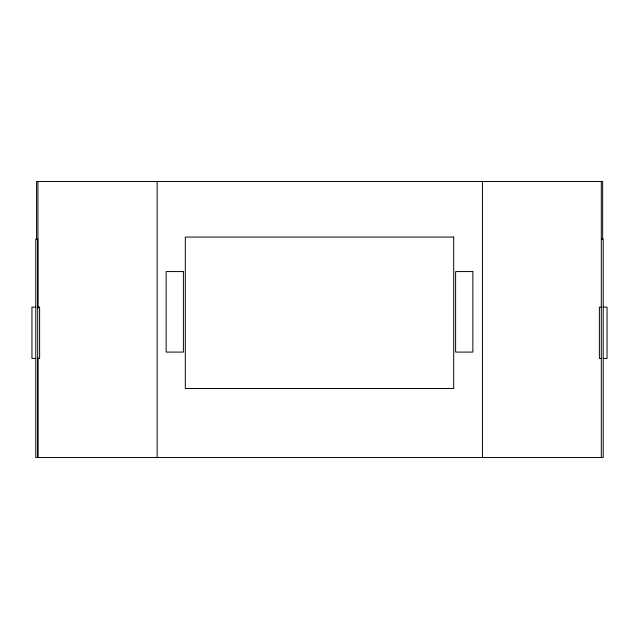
<?xml version="1.0" encoding="UTF-8"?>
<svg xmlns="http://www.w3.org/2000/svg" width="639" height="639" viewBox="0 0 639 639"><rect width="100%" height="100%" fill="white"/><g stroke="black" fill="none" stroke-linecap="round" stroke-linejoin="round"><path stroke-width="0.96" d="M601.299 239.122L603.216 239.122L603.216 457.524L35.784 457.524L35.784 239.122L37.701 239.122L37.701 457.524M35.784 307.143L31.95 307.143L31.95 358.423L35.784 358.423M37.701 307.143L39.618 307.143L39.618 358.423L37.701 358.423M601.299 307.143L599.382 307.143L599.382 358.423L601.299 358.423M603.216 307.143L607.05 307.143L607.05 358.423L603.216 358.423M602.657 239.274L602.657 181.476L36.575 181.476L36.575 239.274M601.299 181.476L601.299 457.524M482.445 181.476L482.445 457.524M157.154 181.476L157.154 457.524M37.933 181.476L37.933 308.038M37.933 357.864L37.933 457.524M453.69 237.069L185.31 237.069L185.31 388.512L453.69 388.512L453.69 237.069M183.393 271.575L166.14 271.575L166.14 352.089L183.393 352.089L183.393 271.575M472.86 271.575L455.607 271.575L455.607 352.089L472.86 352.089L472.86 271.575"/></g></svg>
